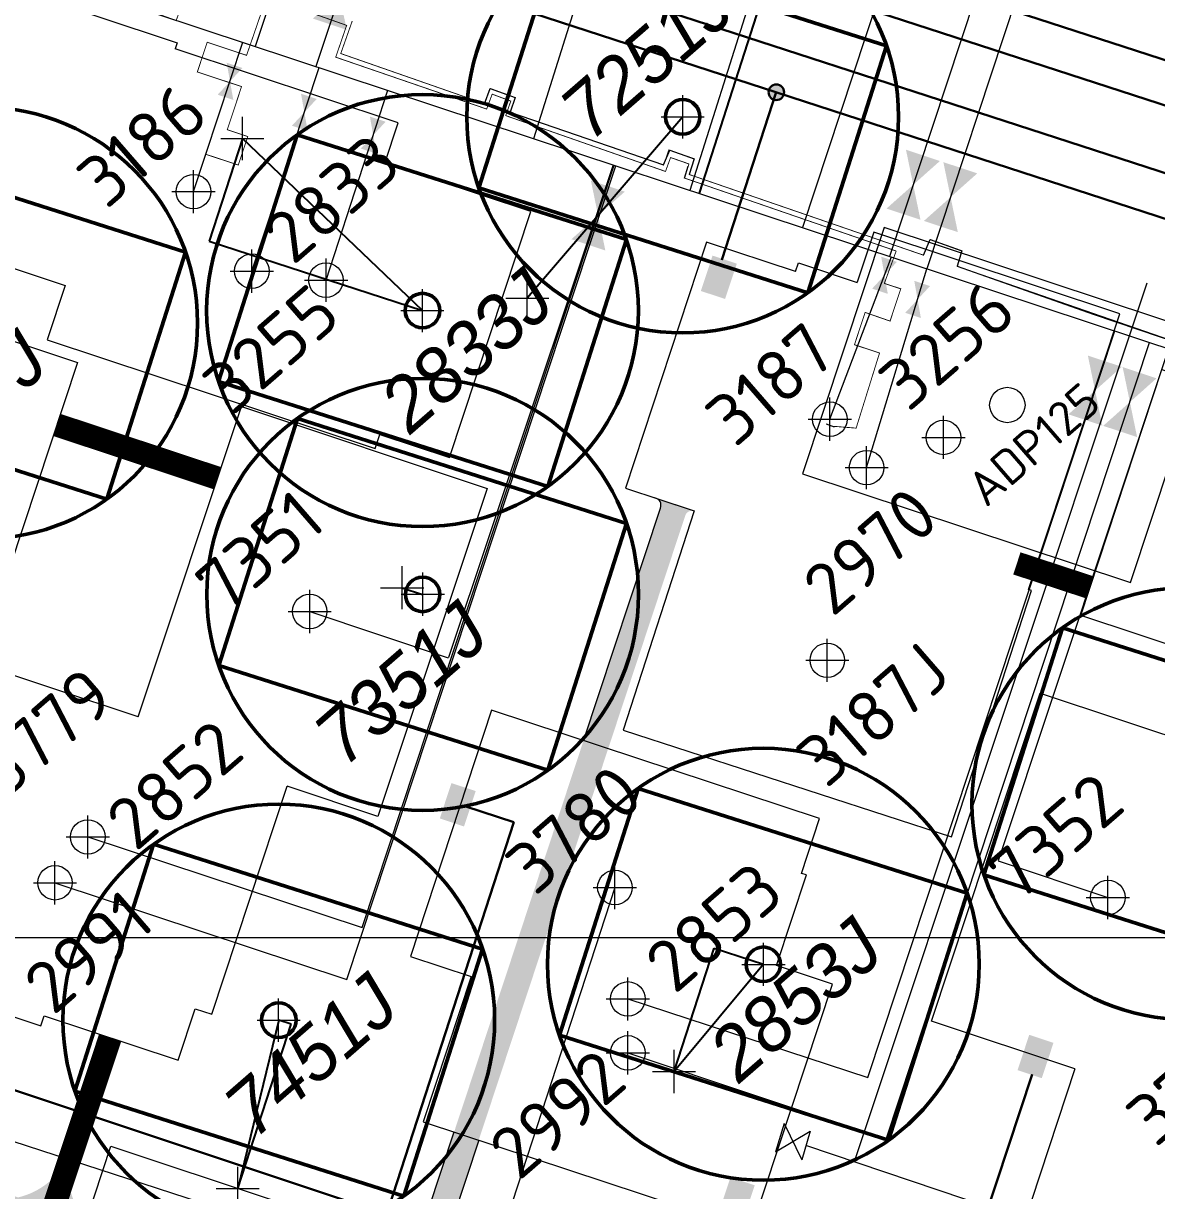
# Model space of a CAD drawing. Header units: millimetres. Extents: x 519 to 9564855, y -810 to 5021775.
# Drawn here: x 9542530.3 to 9542792.8, y 4997941.4 to 4998211.7 of the extents above; entities that cross this region are included whole.
import ezdxf

# ---------------------------------------------------------------- set-up
doc = ezdxf.new("R2010")
doc.units = ezdxf.units.MM
doc.header["$LTSCALE"] = 2
doc.header["$MEASUREMENT"] = 0
doc.header["$PDMODE"] = 2
doc.header["$PDSIZE"] = 5
for name, pattern in [('1', [0]), ('92051501$0$DASHED', [0.75, 0.5, -0.25]), ('92051501$0$GROUND2', [35, 25, -10])]:
    doc.linetypes.add(name, pattern=pattern)
for name, color, linetype in [('Existing roads', 41, 'Continuous'), ('new 100 wells', 131, 'Continuous'), ('OilColl&Flowlines', 3, 'Continuous'), ('Stage 11.Object 3.Color', 172, 'Continuous'), ('Stage 11.Object 3.Frame&Text', 7, 'Continuous'), ('Stage8 wlls text', 7, 'Continuous'), ('Скважины  2018 года', 7, 'Continuous'), ('Скважины 2019г.', 241, 'Continuous'), ('Скважины на 2013 год.', 21, '1'), ('Скважины на 2014 год', 70, 'Continuous'), ('Скважины на 2015 год', 7, 'Continuous'), ('Скважины на 2016 год.', 40, 'Continuous')]:
    doc.layers.add(name, color=color, linetype=linetype)
for name, color, linetype, lineweight in [('PPLINE_GAS', 4, 'GAS_LINE', 30), ('Stage 11.Object 2.Frame&Text', 26, 'Continuous', 53), ('SteamInjInfrastructure', 25, 'Continuous', 100), ('WELLS(drilled after 2000y)', 6, 'Continuous', 40), ('Скважины на 2022 год', 60, 'Continuous', 13), ('Скважины на 2027 год', 20, 'Continuous', 50), ('Электро', 1, 'Continuous', 30), ('Электроснаб', 1, 'Continuous', 18), ('Электроснабжене', 1, 'Continuous', 18)]:
    doc.layers.add(name, color=color, linetype=linetype, lineweight=lineweight)
doc.styles.add('92051501$0$STANDARD', font='simplex.shx')
doc.styles.add('Elect', font='isocpeur.ttf')
doc.styles.add('Line_GUGK', font='')
doc.styles.get('Line_GUGK').set_extended_font_data('Bm431', italic=True)
doc.linetypes.add('GAS_LINE', pattern='A,0.5,-0.2,["G",92051501$0$STANDARD,S=0.1,R=0,X=-0.1,Y=-0.05],-0.05', length=0.75)
doc.linetypes.add('STM_LINE', pattern='A,0.5,-0.2,["S",92051501$0$STANDARD,S=0.1,R=0,X=-0.1,Y=-0.05],-0.05', length=0.75)

msp = doc.modelspace()

# ---------------------------------------------------------------- hatches: boundary and pattern name
at = {"layer": 'Existing roads', "lineweight": 0}
h = msp.add_hatch(color=256, dxfattribs=at)
edge = h.paths.add_edge_path(flags=16)
edge.add_line((9542915.00048, 4997805.77889), (9542915.82838, 4997805.50495))
edge = h.paths.add_edge_path(flags=16)
edge.add_line((9542915.0804, 4997806.02041), (9542916.50414, 4997805.54932))
edge = h.paths.add_edge_path(flags=17)
edge.add_line((9542915.16031, 4997806.26193), (9542916.96364, 4997805.66524))
edge = h.paths.add_edge_path(flags=17)
edge.add_line((9542915.24023, 4997806.50345), (9542917.32836, 4997805.81252))
edge = h.paths.add_edge_path(flags=17)
edge.add_line((9542915.32014, 4997806.74496), (9542917.63357, 4997805.97949))
edge = h.paths.add_edge_path(flags=17)
edge.add_line((9542915.40006, 4997806.98648), (9542917.89543, 4997806.16081))
edge = h.paths.add_edge_path(flags=17)
edge.add_line((9542915.47997, 4997807.228), (9542918.12293, 4997806.3535))
edge = h.paths.add_edge_path(flags=17)
edge.add_line((9542915.55988, 4997807.46952), (9542918.32156, 4997806.55573))
edge = h.paths.add_edge_path(flags=17)
edge.add_line((9542915.6398, 4997807.71104), (9542918.49494, 4997806.76633))
edge = h.paths.add_edge_path(flags=17)
edge.add_line((9542915.71971, 4997807.95256), (9542918.64549, 4997806.98447))
edge = h.paths.add_edge_path(flags=17)
edge.add_line((9542915.79963, 4997808.19408), (9542918.77483, 4997807.20964))
edge = h.paths.add_edge_path(flags=17)
edge.add_line((9542915.87954, 4997808.4356), (9542918.88401, 4997807.44147))
edge = h.paths.add_edge_path(flags=17)
edge.add_line((9542916.09053, 4997811.84928), (9542916.91843, 4997811.57535))
edge = h.paths.add_edge_path(flags=17)
edge.add_line((9542915.41477, 4997811.80492), (9542916.83851, 4997811.33383))
edge = h.paths.add_edge_path(flags=17)
edge.add_line((9542914.95527, 4997811.689), (9542916.7586, 4997811.09231))
edge = h.paths.add_edge_path(flags=16)
edge.add_line((9542914.59055, 4997811.54171), (9542916.67869, 4997810.85079))
edge = h.paths.add_edge_path(flags=17)
edge.add_line((9542914.28535, 4997811.37474), (9542916.59877, 4997810.60927))
edge = h.paths.add_edge_path(flags=16)
edge.add_line((9542914.02348, 4997811.19343), (9542916.51886, 4997810.36775))
edge = h.paths.add_edge_path(flags=16)
edge.add_line((9542913.79599, 4997811.00074), (9542916.43894, 4997810.12623))
edge = h.paths.add_edge_path(flags=16)
edge.add_line((9542913.59735, 4997810.7985), (9542916.35903, 4997809.88471))
edge = h.paths.add_edge_path(flags=17)
edge.add_line((9542913.42397, 4997810.58791), (9542916.27911, 4997809.64319))
edge = h.paths.add_edge_path(flags=17)
edge.add_line((9542913.27342, 4997810.36976), (9542916.1992, 4997809.40167))
edge = h.paths.add_edge_path(flags=17)
edge.add_line((9542913.14408, 4997810.1446), (9542916.11928, 4997809.16016))
edge = h.paths.add_edge_path(flags=17)
edge.add_line((9542913.0349, 4997809.91276), (9542916.03937, 4997808.91864))
edge = h.paths.add_edge_path(flags=16)
edge.add_line((9542912.9453, 4997809.67445), (9542918.97361, 4997807.67979))
edge = h.paths.add_edge_path(flags=0)
edge.add_line((9542912.9453, 4997809.67445), (9542918.97361, 4997807.67979))
edge = h.paths.add_edge_path(flags=17)
edge.add_line((9542916.95679, 4997811.69128), (9542914.96213, 4997805.66296))
edge = h.paths.add_edge_path()
edge.add_arc((9542915.95946, 4997808.67712), 3.17487, 0, 360)
h.paths.add_polyline_path([(9541621.30331, 4998240.21534), (9541619.40682, 4998234.52294), (9541668.34915, 4998218.3288), (9541670.24564, 4998224.02121)])
edge = h.paths.add_edge_path()
edge.add_line((9541543.45632, 4998259.65358), (9541545.35281, 4998265.34598))
edge.add_line((9541545.35281, 4998265.34598), (9539882.1273, 4998815.67717))
edge.add_arc((9539884.64036, 4998823.2722), 8, 161.691556, 251.691556, ccw=False)
edge.add_line((9539877.04533, 4998825.78526), (9539870.13442, 4998804.89892))
edge.add_arc((9539877.72945, 4998802.38586), 8, 71.691556, 161.691556, ccw=False)
edge.add_line((9539880.24251, 4998809.9809), (9541543.45632, 4998259.65358))
h.paths.add_polyline_path([(9542731.24197, 4997866.63683), (9542733.13846, 4997872.32923), (9541746.19614, 4998198.89057), (9541744.29964, 4998193.19816)])
edge = h.paths.add_edge_path()
edge.add_line((9542910.0184, 4997814.64503), (9542909.36398, 4997812.66899))
edge.add_line((9542909.36398, 4997812.66899), (9542916.00503, 4997810.46964))
edge.add_arc((9542908.97287, 4997822.57537), 14, 300.1520949, 341.6915561)
edge.add_line((9542922.26418, 4997818.17752), (9542982.04609, 4997998.85197))
edge.add_arc((9542983.94484, 4997998.22371), 2, 71.691556, 161.6915561, ccw=False)
edge.add_line((9542984.57311, 4998000.12246), (9542975.07709, 4998003.26452))
edge.add_arc((9542974.44884, 4998001.36581), 1.99996, -18.3072492, 71.6915562, ccw=False)
edge.add_line((9542976.34757, 4998000.73759), (9542916.56564, 4997820.06306))
edge.add_arc((9542908.97061, 4997822.57612), 8, 277.5258796, 341.691556, ccw=False)
h.paths.add_polyline_path([(9542831.9304, 4997833.32085), (9542833.8167, 4997839.01663), (9542809.08896, 4997847.19859), (9542807.19247, 4997841.50618)])
h = msp.add_hatch(color=256, dxfattribs=at)
edge = h.paths.add_edge_path()
edge.add_arc((9542685.21259, 4998097.12399), 1.72059, 74.3262047, 165.596879, ccw=False)
edge.add_line((9542685.67743, 4998098.7806), (9542676.52108, 4998101.79434))
edge.add_arc((9542676.24529, 4998100.08743), 1.72904, -22.0772763, 80.822118, ccw=False)
edge.add_line((9542677.84756, 4998099.43755), (9542618.08599, 4997918.82457))
edge.add_arc((9542610.49096, 4997921.33763), 8, 251.691556, 341.691556, ccw=False)
edge.add_line((9542607.9779, 4997913.74259), (9542628.86651, 4997906.83093))
edge.add_arc((9542631.37957, 4997914.42597), 8, 161.691556, 251.691556, ccw=False)
edge.add_line((9542623.78453, 4997916.93902), (9542683.54609, 4998097.55197))
h = msp.add_hatch(color=256, dxfattribs=at)
h.paths.add_polyline_path([(9542539.14413, 4997944.16977), (9542540.73137, 4997943.57301, 0.155118741), (9542545.26402, 4997934.036), (9542536.70843, 4997936.78914)])
h.paths.add_polyline_path([(9542537.61843, 4997944.7434), (9542539.14413, 4997944.16977), (9542536.70843, 4997936.78914), (9542527.91249, 4997939.61962, 0.161550784)])
at = {"layer": 'Электро'}
h = msp.add_hatch(color=256, dxfattribs=at)
edge = h.paths.add_edge_path()
edge.add_arc((9542704.69164, 4998195.70588), 1.80448, 0, 360)
for points in [[(9542687.2103, 4998149.69796), (9542692.82254, 4998147.84098), (9542695.52977, 4998156.02284), (9542689.91753, 4998157.87982)], [(9542691.37062, 4997936.33187), (9542696.98285, 4997934.47488), (9542699.69008, 4997942.65674), (9542694.07785, 4997944.51373)]]:
    msp.add_hatch(color=256, dxfattribs=at).paths.add_polyline_path(points)
at = {"layer": 'Электро', "ltscale": 0.5}
for points in [[(9542626.7335, 4998027.58827), (9542632.34574, 4998025.73129), (9542635.05297, 4998033.91315), (9542629.44073, 4998035.77013)], [(9542760.57073, 4997969.30994), (9542766.18296, 4997967.45295), (9542768.89019, 4997975.63481), (9542763.27796, 4997977.4918)]]:
    msp.add_hatch(color=256, dxfattribs=at).paths.add_polyline_path(points)
at = {"layer": 'Электроснаб', "linetype": '92051501$0$DASHED', "lineweight": 0}
h = msp.add_hatch(color=1, dxfattribs=at)
edge = h.paths.add_edge_path()
edge.add_arc((9542704.69164, 4998195.70588), 1.80448, 0, 360)
for points in [[(9542687.2103, 4998149.69796), (9542692.82254, 4998147.84098), (9542695.52977, 4998156.02284), (9542689.91753, 4998157.87982)], [(9542691.37062, 4997936.33187), (9542696.98285, 4997934.47488), (9542699.69008, 4997942.65674), (9542694.07785, 4997944.51373)]]:
    msp.add_hatch(color=1, dxfattribs=at).paths.add_polyline_path(points)
at = {"layer": 'Электроснаб', "linetype": '92051501$0$DASHED', "lineweight": 0, "ltscale": 0.5}
for points in [[(9542626.7335, 4998027.58827), (9542632.34574, 4998025.73129), (9542635.05297, 4998033.91315), (9542629.44073, 4998035.77013)], [(9542760.57073, 4997969.30994), (9542766.18296, 4997967.45295), (9542768.89019, 4997975.63481), (9542763.27796, 4997977.4918)]]:
    msp.add_hatch(color=1, dxfattribs=at).paths.add_polyline_path(points)
at = {"layer": 'Электроснабжене', "linetype": '92051501$0$DASHED', "lineweight": 0}
h = msp.add_hatch(color=1, dxfattribs=at)
edge = h.paths.add_edge_path()
edge.add_arc((9542704.69164, 4998195.70588), 1.80448, 0, 360)
for points in [[(9542687.2103, 4998149.69796), (9542692.82254, 4998147.84098), (9542695.52977, 4998156.02284), (9542689.91753, 4998157.87982)], [(9542691.37062, 4997936.33187), (9542696.98285, 4997934.47488), (9542699.69008, 4997942.65674), (9542694.07785, 4997944.51373)]]:
    msp.add_hatch(color=1, dxfattribs=at).paths.add_polyline_path(points)
at = {"layer": 'Электроснабжене', "linetype": '92051501$0$DASHED', "lineweight": 0, "ltscale": 0.5}
for points in [[(9542626.7335, 4998027.58827), (9542632.34574, 4998025.73129), (9542635.05297, 4998033.91315), (9542629.44073, 4998035.77013)], [(9542760.57073, 4997969.30994), (9542766.18296, 4997967.45295), (9542768.89019, 4997975.63481), (9542763.27796, 4997977.4918)]]:
    msp.add_hatch(color=1, dxfattribs=at).paths.add_polyline_path(points)

# ---------------------------------------------------------------- linework, layer by layer
at = {"color": 3, "lineweight": 0, "ltscale": 5}
for p, q in [((9542684.70693, 4998173.0006), (9542734.32292, 4998329.7713)), ((9542648.55125, 4998184.96386), (9542677.85009, 4998278.56958)), ((9542666.92541, 4998178.89502), (9542628.71569, 4998064.81771)), ((9542596.6, 4998075.5), (9542628.70447, 4998064.78421))]:
    msp.add_line(p, q, dxfattribs=at)
at = {"color": 6, "lineweight": 0}
for p, q in [((9542637.106, 4998193.051, 0.449), (9542638.414, 4998196.588, 0.475)), ((9542638.414, 4998196.588, 0.475), (9542644.181, 4998194.507, 0.477)), ((9542644.181, 4998194.507, 0.477), (9542643.009, 4998191.095, 0.457)), ((9542643.009, 4998191.095, 0.457), (9542678.578, 4998178.867, 0.359)), ((9542679.989, 4998182.298, 0.393), (9542685.657, 4998180.324, 0.398)), ((9542683.382, 4998175.846, 0.617), (9542684.274, 4998178.596, 0.616)), ((9542685.657, 4998180.324, 0.398), (9542684.512, 4998176.663, 0.369)), ((9542746.596, 4998155.415, 0.513), (9542778.081, 4998144.35, 0.429)), ((9542778.081, 4998144.35, 0.429), (9542801.038, 4998136.577, 0.389))]:
    msp.add_line(p, q, dxfattribs=at)
at = {"color": 3, "lineweight": 0}
for p, q in [((9542678.578, 4998178.867, 0.359), (9542679.989, 4998182.298, 0.393)), ((9542738.786, 4998157.983, 0.496), (9542740.339, 4998161.623, 0.479)), ((9542740.339, 4998161.623, 0.479), (9542747.686, 4998159.014, 0.534)), ((9542747.686, 4998159.014, 0.534), (9542746.596, 4998155.415, 0.513))]:
    msp.add_line(p, q, dxfattribs=at)
at = {"layer": 'Existing roads', "color": 3, "linetype": 'ByBlock', "lineweight": 0, "ltscale": 80}
msp.add_line((9542583.2, 4998154.3), (9542598.79371, 4998201.42772), dxfattribs=at)
at = {"layer": 'Existing roads', "lineweight": 0}
msp.add_line((9542676.52353, 4998101.80179), (9542685.67743, 4998098.7806), dxfattribs=at)
at = {"layer": 'Existing roads', "color": 0, "linetype": 'ByBlock', "lineweight": 0, "ltscale": 80}
msp.add_line((9533000, 4998000), (9548000, 4998000), dxfattribs=at)
at = {"layer": 'Existing roads', "lineweight": 0, "const_width": 5.4, "flags": 128}
for points in [[(9542538.01721, 4998118.6886), (9542575.26513, 4998106.34347)], [(9542550.38792, 4997976.85655), (9542537.17705, 4997937.16931)]]:
    msp.add_lwpolyline(points, dxfattribs=at)
at = {"layer": 'Existing roads', "lineweight": 0, "flags": 128}
msp.add_lwpolyline([(9542660.02899, 4998045.58579), (9542677.84757, 4998099.43759, 0.481864986), (9542676.52108, 4998101.79434)], format="xyb", dxfattribs=at)
at = {"layer": 'Existing roads', "lineweight": 0, "const_width": 5.4}
msp.add_lwpolyline([(9542777.29917, 4998081.0848), (9542760.41463, 4998086.63223)], dxfattribs=at)
at = {"layer": 'Existing roads', "lineweight": 0, "flags": 128}
for points in [[(9542618.08599, 4997918.82457), (9542630.05696, 4997955.00354)], [(9542635.7555, 4997953.11799), (9542623.78453, 4997916.93902)]]:
    msp.add_lwpolyline(points, dxfattribs=at)
at = {"layer": 'new 100 wells', "color": 0, "linetype": 'ByBlock', "lineweight": 0}
for points in [[(9542614.0337, 4998179.30101), (9542617.11798, 4998188.62241), (9542565.41938, 4998205.72854)], [(9542522.74284, 4998158.22745), (9542522.29268, 4998156.84274), (9542539.96675, 4998150.96861)]]:
    msp.add_lwpolyline(points, dxfattribs=at)
msp.add_circle((9542569.7, 4998172.7), 4, dxfattribs=at)
msp.add_point((9542569.7, 4998172.7), dxfattribs=at)
at = {"layer": 'OilColl&Flowlines', "linetype": '92051501$0$GROUND2', "lineweight": -2, "ltscale": 50}
msp.add_line((9542795.37463, 4998510.85681), (9542686.8276, 4998172.3559, 0), dxfattribs=at)
at = {"layer": 'OilColl&Flowlines', "lineweight": 0}
for p, q in [((9541860.89027, 4998445.5866), (9543047.06354, 4998053.10336)), ((9542569.7, 4998172.7), (9542581.13843, 4998207.26954)), ((9542717.1, 4998120), (9542731.35795, 4998157.56462))]:
    msp.add_line(p, q, dxfattribs=at)
at = {"layer": 'OilColl&Flowlines', "color": 3, "linetype": 'ByBlock', "lineweight": 0, "ltscale": 25}
for p, q in [((9542631.4, 4998301.5), (9542598.01042, 4998201.6869)), ((9542774.3, 4998259.8), (9542739.57278, 4998154.84648)), ((9542764.2, 4998258.3), (9542730.91679, 4998157.71059)), ((9542605.22486, 4997990.3231), (9542667.54781, 4998178.67718)), ((9542608.74277, 4998002.33182), (9542667.13753, 4998178.81399)), ((9542725.6, 4998108.8), (9542739.57278, 4998154.84648)), ((9542725.91295, 4997967.62539), (9542783.09597, 4998140.44544)), ((9542730.13845, 4997953.36672), (9542791.15687, 4998137.77824)), ((9542545.2, 4998023.3), (9542608.74277, 4998002.33182)), ((9542537.6, 4998012.7), (9542605.22518, 4997990.32405)), ((9542670.3, 4997985.8), (9542725.91295, 4997967.62539)), ((9542670.3, 4997973.3), (9542730.13845, 4997953.36672))]:
    msp.add_line(p, q, dxfattribs=at)
at = {"layer": 'OilColl&Flowlines', "color": 3, "lineweight": 0}
msp.add_line((9542600.4, 4998152.2), (9542614.6883, 4998196.16849), dxfattribs=at)
for points in [[(9542605.17152, 4998210.15651), (9542597.31441, 4998212.75629), (9542603.49444, 4998218.26085)], [(9542581.00793, 4998201.32277), (9542578.14286, 4998198.21624), (9542577.37396, 4998202.52519)], [(9542575.27135, 4998195.12254), (9542578.14286, 4998198.21624), (9542578.90532, 4998193.92013)], [(9542598.22521, 4998194.15725), (9542595.36015, 4998191.05072), (9542594.59125, 4998195.35966)], [(9542592.48864, 4998187.95702), (9542595.36015, 4998191.05072), (9542596.1226, 4998186.7546)], [(9542614.17523, 4998188.87968), (9542611.31016, 4998185.77315), (9542610.54126, 4998190.08209)], [(9542608.43865, 4998182.67944), (9542611.31016, 4998185.77315), (9542612.07262, 4998181.47703)], [(9542742.58083, 4998179.78911), (9542736.40081, 4998174.28454), (9542734.72372, 4998182.38888)], [(9542751.23682, 4998176.925), (9542745.0568, 4998171.42043), (9542743.37972, 4998179.52477)], [(9542669.58711, 4998172.68871), (9542663.40709, 4998167.18414), (9542661.73, 4998175.28848)], [(9542738.07789, 4998166.1802), (9542730.22078, 4998168.77998), (9542736.40081, 4998174.28454)], [(9542746.73388, 4998163.31609), (9542738.87678, 4998165.91586), (9542745.0568, 4998171.42043)], [(9542665.08417, 4998159.0798), (9542657.22706, 4998161.67958), (9542663.40709, 4998167.18414)], [(9542732.61521, 4998156.43514), (9542729.75014, 4998153.32861), (9542728.98124, 4998157.63755)], [(9542726.87863, 4998150.23491), (9542729.75014, 4998153.32861), (9542730.5126, 4998149.03249)], [(9542740.27824, 4998150.83616), (9542737.41317, 4998147.72963), (9542736.64427, 4998152.03857)], [(9542734.54166, 4998144.63592), (9542737.41317, 4998147.72963), (9542738.17563, 4998143.43351)], [(9542784.70874, 4998132.14672), (9542778.52872, 4998126.64216), (9542776.85163, 4998134.7465)], [(9542792.76964, 4998129.47952), (9542786.58962, 4998123.97495), (9542784.91253, 4998132.07929)], [(9542780.2058, 4998118.53782), (9542772.34869, 4998121.13759), (9542778.52872, 4998126.64216)], [(9542788.2667, 4998115.87061), (9542780.40959, 4998118.47038), (9542786.58962, 4998123.97495)]]:
    msp.add_solid(points, dxfattribs=at)
at = {"layer": 'PPLINE_GAS', "linetype": 'GAS_LINE', "lineweight": 0, "ltscale": 15}
for p, q in [((9542790.54625, 4998151.52736), (9542722.71559, 4997948.11476)), ((9542771.60536, 4997931.63585), (9542711.56068, 4997951.87466))]:
    msp.add_line(p, q, dxfattribs=at)
at = {"layer": 'PPLINE_GAS', "linetype": 'ByBlock', "lineweight": 0}
for p, q in [((9542706.48728, 4997956.97271, -0.16126), (9542704.51423, 4997950.37185, 0.16126)), ((9542706.48728, 4997956.97271, -0.16126), (9542710.57415, 4997948.57423, 0.16126)), ((9542704.51423, 4997950.37185, 0.16126), (9542712.5472, 4997955.17509, -0.16126)), ((9542712.5472, 4997955.17509, -0.16126), (9542710.57415, 4997948.57423, 0.16126))]:
    msp.add_line(p, q, dxfattribs=at)
at = {"layer": 'Stage 11.Object 2.Frame&Text', "color": 0, "linetype": 'ByBlock', "lineweight": 0}
for points in [[(9542709.14621, 4998154.24047), (9542709.80345, 4998156.24258), (9542723.43862, 4998151.69318), (9542723.43862, 4998151.69318)], [(9542634.00357, 4997990.98944), (9542622.88202, 4997957.37759), (9542698.86255, 4997932.23701), (9542717.71798, 4997989.22241), (9542704.71566, 4997993.52464)], [(9542535.1225, 4997981.9076), (9542566.16255, 4997971.63701), (9542570.09074, 4997983.50892)]]:
    msp.add_lwpolyline(points, dxfattribs=at)
for centre in [(9542725.6, 4998108.8), (9542537.6, 4998012.7), (9542670.3, 4997973.3)]:
    msp.add_circle(centre, 4, dxfattribs=at)
for p in [(9542725.6, 4998108.8), (9542537.6, 4998012.7), (9542670.3, 4997973.3)]:
    msp.add_point(p, dxfattribs=at)
at = {"layer": 'Stage 11.Object 3.Color', "color": 0, "linetype": 'ByBlock', "lineweight": 0, "ltscale": 80}
msp.add_line((9542000, 4998000), (9543000, 4998000), dxfattribs=at)
at = {"layer": 'Stage 11.Object 3.Frame&Text', "color": 0, "linetype": 'ByBlock', "lineweight": 0}
for points in [[(9542539.96675, 4998150.96861), (9542535.78202, 4998138.37759), (9542611.76255, 4998113.23701), (9542612.83354, 4998116.47381)], [(9542556.83906, 4998051.11797), (9542516.81194, 4998064.36222), (9542515.46928, 4998060.30439)], [(9542570.09074, 4997983.50892), (9542573.93703, 4997982.23625), (9542591.41736, 4998035.06578)], [(9542704.71566, 4997993.52464), (9542711.65373, 4998014.49305), (9542710.49795, 4998014.87548)]]:
    msp.add_lwpolyline(points, dxfattribs=at)
for centre in [(9542583.2, 4998154.3), (9542545.2, 4998023.3), (9542670.3, 4997985.8)]:
    msp.add_circle(centre, 4, dxfattribs=at)
for p in [(9542583.2, 4998154.3), (9542545.2, 4998023.3)]:
    msp.add_point(p, dxfattribs=at)
at = {"layer": 'Stage 11.Object 3.Frame&Text', "color": 0, "linetype": 'ByBlock', "lineweight": 0, "ltscale": 80}
msp.add_point((9542670.3, 4997985.8), dxfattribs=at)
at = {"layer": 'Stage8 wlls text', "color": 0, "linetype": 'ByBlock', "lineweight": 0}
msp.add_lwpolyline([(9542612.83354, 4998116.47381), (9542628.96254, 4998111.13702), (9542647.81798, 4998168.12241), (9542614.0337, 4998179.30102)], dxfattribs=at)
msp.add_circle((9542600.35989, 4998152.20934), 4, dxfattribs=at)
msp.add_point((9542600.4, 4998152.2), dxfattribs=at)
at = {"layer": 'SteamInjInfrastructure', "color": 6, "linetype": 'STM_LINE', "lineweight": 0, "ltscale": 15}
msp.add_line((9542716.2164, 4998118.93673), (9542718.08094, 4998118.2132), dxfattribs=at)
at = {"layer": 'WELLS(drilled after 2000y)', "color": 6, "lineweight": 0, "const_width": 0.2}
for points in [[(9542529.0416, 4998225.17697), (9542530.35985, 4998228.59809), (9542534.3665, 4998227.12899), (9542533.16384, 4998223.87827), (9542565.6836, 4998212.31823), (9542569.70984, 4998223.71348), (9542605.15953, 4998211.18818), (9542602.62716, 4998203.82156), (9542637.59129, 4998191.81401), (9542638.87069, 4998195.25945), (9542643.18158, 4998193.65866), (9542642.01053, 4998190.29178), (9542679.01871, 4998177.36867), (9542680.18845, 4998180.58841), (9542684.44162, 4998179.11277), (9542683.382, 4998175.846), (9542732.45598, 4998158.94807)], [(9542606.453, 4998212.194), (9542603.794, 4998204.664), (9542637.106, 4998193.051), (9542638.414, 4998196.588), (9542644.181, 4998194.507), (9542643.009, 4998191.095), (9542678.578, 4998178.867), (9542679.79598, 4998182.36522), (9542685.657, 4998180.324), (9542684.512, 4998176.663), (9542738.786, 4998157.983), (9542740.339, 4998161.623), (9542747.686, 4998159.014), (9542746.596, 4998155.415), (9542801.038, 4998136.577), (9542802.457, 4998140.155), (9542809.938, 4998137.473), (9542808.889, 4998133.991), (9542837.835, 4998124.858), (9542837.835, 4998124.858), (9542837.835, 4998124.858), (9542837.835, 4998124.858), (9542837.835, 4998124.858), (9542837.835, 4998124.858)], [(9542732.45598, 4998158.94807), (9542729.71464, 4998151.45722), (9542733.51216, 4998150.20069), (9542731.0428, 4998142.72491), (9542725.25719, 4998144.73153), (9542722.78784, 4998137.25576), (9542728.59714, 4998135.33356), (9542723.1792, 4998117.94585), (9542717.61488, 4998118.39406), (9542716.2164, 4998118.93673)]]:
    msp.add_lwpolyline(points, dxfattribs=at)
at = {"layer": 'WELLS(drilled after 2000y)', "color": 6, "lineweight": 0, "const_width": 0.2, "elevation": 0.46993}
msp.add_lwpolyline([(9542587.02448, 4998218.88811), (9542581.98297, 4998204.25404), (9542572.85584, 4998207.27404), (9542570.57501, 4998200.40022), (9542580.81352, 4998197.01248), (9542577.50821, 4998187.02308), (9542582.25511, 4998185.45242), (9542580.04481, 4998178.85552), (9542572.44977, 4998181.36858), (9542570.87911, 4998176.62168)], dxfattribs=at)
at = {"layer": 'WELLS(drilled after 2000y)', "color": 0, "linetype": 'ByBlock', "lineweight": 0}
msp.add_lwpolyline([(9542709.14621, 4998154.24047), (9542709.14621, 4998154.24047), (9542688.50522, 4998161.01632), (9542669.71779, 4998104.03358), (9542685.67743, 4998098.7806)], dxfattribs=at)
msp.add_circle((9542717.1, 4998120), 4, dxfattribs=at)
msp.add_point((9542717.1, 4998120), dxfattribs=at)
at = {"layer": 'Скважины  2018 года', "color": 3, "linetype": 'ByBlock', "lineweight": 0, "ltscale": 50}
msp.add_line((9542667.3, 4998011.6), (9542636.52818, 4997917.38547, 0), dxfattribs=at)
at = {"layer": 'Скважины  2018 года', "color": 0, "linetype": 'ByBlock', "lineweight": 0}
for points in [[(9542710.49795, 4998014.87548), (9542714.6822, 4998027.56642), (9542638.70522, 4998052.61632), (9542619.9178, 4997995.63358), (9542634.00357, 4997990.98944)], [(9542773.8615, 4997969.5964), (9542763.8178, 4997939.13358), (9542773.07102, 4997936.08276)]]:
    msp.add_lwpolyline(points, dxfattribs=at)
msp.add_circle((9542667.3, 4998011.6), 4, dxfattribs=at)
msp.add_point((9542667.3, 4998011.6), dxfattribs=at)
at = {"layer": 'Скважины 2019г.', "color": 0, "linetype": 'ByBlock', "lineweight": 0}
msp.add_lwpolyline([(9542491.15423, 4998057.0527), (9542477.25969, 4998061.65424), (9542458.39664, 4998004.69649), (9542534.34031, 4997979.54576), (9542535.1225, 4997981.9076)], dxfattribs=at)
at = {"layer": 'Скважины на 2013 год.', "color": 3, "linetype": 'ByBlock', "lineweight": 0, "ltscale": 5}
for p, q in [((9542623.2, 4998324.8), (9542583.9982, 4998206.32329)), ((9542747.69168, 4998276.01929), (9542710.75306, 4998164.38241)), ((9542795.51065, 4998136.33765), (9542756.09489, 4998017.74361)), ((9542756.09489, 4998017.74361), (9542781.5, 4998009.3))]:
    msp.add_line(p, q, dxfattribs=at)
at = {"layer": 'Скважины на 2014 год', "color": 0, "linetype": 'ByBlock', "lineweight": 0}
for points in [[(9542489.96409, 4998232.34884), (9542489.96409, 4998232.34884), (9542565.88092, 4998207.11722), (9542565.41938, 4998205.72854)], [(9542447.98362, 4998101.44575), (9542466.90733, 4998158.38337), (9542542.82417, 4998133.15175), (9542523.90045, 4998076.21413), (9542447.98362, 4998101.44575)], [(9542801.56032, 4998065.81646), (9542775.19545, 4998074.54012), (9542793.98287, 4998131.52286), (9542855.68845, 4998111.16294)], [(9542556.83906, 4998051.11797), (9542580.80345, 4998122.94258), (9542637.71901, 4998103.95262), (9542612.39907, 4998028.0652)], [(9542773.8615, 4997969.5964), (9542740.60498, 4997980.64949), (9542765.8366, 4998056.56632), (9542822.77423, 4998037.64261), (9542806.48682, 4997988.24247)], [(9542542.8516, 4997928.52068), (9542550.55338, 4997951.69377), (9542626.47021, 4997926.46215), (9542611.29911, 4997880.81538)]]:
    msp.add_lwpolyline(points, dxfattribs=at)
at = {"layer": 'Скважины на 2014 год', "color": 0, "linetype": 'ByBlock', "lineweight": 0, "ltscale": 5}
msp.add_lwpolyline([(9542612.39907, 4998028.0652), (9542591.41736, 4998035.06578)], dxfattribs=at)
at = {"layer": 'Скважины на 2014 год', "color": 0, "linetype": 'ByBlock', "lineweight": 0}
for centre in [(9542596.6, 4998075.5), (9542781.5, 4998009.3)]:
    msp.add_circle(centre, 4, dxfattribs=at)
for p in [(9542596.6, 4998075.5), (9542781.5, 4998009.3)]:
    msp.add_point(p, dxfattribs=at)
at = {"layer": 'Скважины на 2015 год', "color": 3, "linetype": 'ByBlock', "lineweight": 0, "ltscale": 5}
msp.add_line((9540937.16158, 4998472.42308), (9543594.09496, 4997604.63038, 0), dxfattribs=at)
at = {"layer": 'Скважины на 2016 год.', "color": 254, "lineweight": 0, "true_color": 0xfeeab9}
msp.add_lwpolyline([(9542710.78202, 4998107.37759), (9542786.76255, 4998082.23701), (9542805.61798, 4998139.22241), (9542729.63745, 4998164.36299)], close=True, dxfattribs=at)
at = {"layer": 'Скважины на 2016 год.', "color": 0, "linetype": 'ByBlock', "lineweight": 0}
msp.add_lwpolyline([(9542763.07091, 4998080.61206), (9542763.07091, 4998080.61206), (9542784.25678, 4998144.42122), (9542727.27138, 4998163.27666), (9542723.40976, 4998151.70282)], dxfattribs=at)
at = {"layer": 'Скважины на 2016 год.', "color": 254, "lineweight": 0, "true_color": 0xfeeab9}
msp.add_circle((9542758.2, 4998123.3), 4.0951, dxfattribs=at)
at = {"layer": 'Скважины на 2016 год.', "color": 0, "linetype": 'ByBlock', "lineweight": 0}
msp.add_circle((9542743.4, 4998115.8), 4, dxfattribs=at)
msp.add_point((9542743.4, 4998115.8), dxfattribs=at)
at = {"layer": 'Скважины на 2022 год', "color": 0, "linetype": 'ByBlock', "lineweight": 0}
msp.add_lwpolyline([(9542685.67728, 4998098.78064), (9542669.18723, 4998048.02898), (9542745.27175, 4998023.30762), (9542763.81277, 4998080.37102), (9542763.07091, 4998080.61206)], dxfattribs=at)
msp.add_circle((9542716.5, 4998064.2), 4, dxfattribs=at)
msp.add_point((9542716.5, 4998064.2), dxfattribs=at)
at = {"layer": 'Скважины на 2027 год', "lineweight": 25}
for p, q in [((9542581, 4998185), (9542573.27458, 4998161.22359)), ((9542622.72951, 4998145.1547), (9542581, 4998185)), ((9542573.27458, 4998161.22359), (9542622.72951, 4998145.1547)), ((9542618, 4998081), (9542622.75528, 4998079.45492)), ((9542681, 4997969), (9542690.27051, 4997997.5317)), ((9542690.27051, 4997997.5317), (9542701.68319, 4997993.82349)), ((9542701.68319, 4997993.82349), (9542681, 4997969)), ((9542589.43765, 4997980.89946), (9542579.93014, 4997941.93014)), ((9542579.93014, 4997941.93014), (9542592.29082, 4997979.9724)), ((9542592.29082, 4997979.9724), (9542589.43765, 4997980.89946))]:
    msp.add_line(p, q, dxfattribs=at)
at = {"layer": 'Скважины на 2027 год', "linetype": 'ByBlock', "ltscale": 50}
for points in [[(9542635.77913, 4998173.56257), (9542712.00178, 4998149.27044), (9542730.22087, 4998206.43743), (9542653.99822, 4998230.72956)], [(9542575.50864, 4998128.71727), (9542651.73129, 4998104.42514), (9542669.95039, 4998161.59213), (9542593.72774, 4998185.88426)], [(9542473.41438, 4998125.82842), (9542549.63703, 4998101.53629), (9542567.85613, 4998158.70328), (9542491.63348, 4998182.99541)], [(9542575.53441, 4998063.01749), (9542651.75706, 4998038.72536), (9542669.97616, 4998095.89234), (9542593.75351, 4998120.18447)], [(9542752.77913, 4998014.56257), (9542829.00178, 4997990.27044), (9542847.22087, 4998047.43743), (9542770.99822, 4998071.72956)], [(9542654.46231, 4997977.38606), (9542730.68497, 4997953.09393), (9542748.90406, 4998010.26092), (9542672.68141, 4998034.55305)], [(9542542.21678, 4997964.46203), (9542618.43943, 4997940.1699), (9542636.65853, 4997997.33688), (9542560.43588, 4998021.62901)]]:
    msp.add_lwpolyline(points, close=True, dxfattribs=at)
for centre in [(9542683, 4998190), (9542622.72951, 4998145.1547), (9542520.63525, 4998142.26585), (9542622.75528, 4998079.45492), (9542800, 4998031), (9542701.68319, 4997993.82349), (9542589.43765, 4997980.89946)]:
    msp.add_circle(centre, 50, dxfattribs=at)
at = {"layer": 'Скважины на 2027 год', "linetype": 'ByBlock'}
for centre in [(9542683, 4998190), (9542622.72951, 4998145.1547), (9542622.75528, 4998079.45492), (9542701.68319, 4997993.82349), (9542589.43765, 4997980.89946)]:
    msp.add_circle(centre, 4, dxfattribs=at)
at = {"layer": 'Скважины на 2027 год', "linetype": 'ByBlock', "lineweight": 0}
for p in [(9542683, 4998190), (9542581, 4998185), (9542647, 4998148), (9542622.7, 4998145.15), (9542618, 4998081), (9542622.8, 4998079.5), (9542701.7, 4997993.8), (9542589.4, 4997980.9), (9542681, 4997969), (9542579.93014, 4997941.93014)]:
    msp.add_point(p, dxfattribs=at)
at = {"layer": 'Электро'}
for p, q in [((9543034.5, 4998114.6), (9541961.6, 4998463.7)), ((9543029.9, 4998100.5), (9541966.8, 4998446.1)), ((9543026.80587, 4998090.99073), (9542245.55846, 4998344.96411)), ((9543037.59413, 4998124.10928), (9542443.88609, 4998317.25681)), ((9543001.40678, 4997807.36006, 0), (9542391.50042, 4998010.09389, 0))]:
    msp.add_line(p, q, dxfattribs=at)
at = {"layer": 'Электро', "ltscale": 7.5}
msp.add_line((9542692.08812, 4998156.93621), (9542704.69164, 4998195.70588), dxfattribs=at)
at = {"layer": 'Электро', "ltscale": 0.5}
for p, q in [((9542643.89309, 4998026.74236, 0), (9542632.74201, 4998030.36557, 0)), ((9542610.65057, 4997924.43243, 0), (9542643.89309, 4998026.74236, 0)), ((9542763.97929, 4997968.2817, 0), (9542735.72045, 4997882.86775, 0))]:
    msp.add_line(p, q, dxfattribs=at)
at = {"layer": 'Электро'}
msp.add_circle((9542704.69164, 4998195.70588), 1.80448, dxfattribs=at)
at = {"layer": 'Электроснаб', "color": 1, "linetype": 'ByBlock', "lineweight": 0}
for p, q in [((9543034.5, 4998114.6), (9541961.6, 4998463.7)), ((9543029.9, 4998100.5), (9541966.8, 4998446.1)), ((9543026.80587, 4998090.99073), (9542245.55846, 4998344.96411)), ((9543037.59413, 4998124.10928), (9542443.88609, 4998317.25681))]:
    msp.add_line(p, q, dxfattribs=at)
at = {"layer": 'Электроснаб', "color": 1, "lineweight": 0, "ltscale": 7.5}
msp.add_line((9542692.08812, 4998156.93621), (9542704.69164, 4998195.70588), dxfattribs=at)
at = {"layer": 'Электроснаб', "color": 1, "linetype": '92051501$0$DASHED', "lineweight": 0, "ltscale": 0.5}
for p, q in [((9542643.89309, 4998026.74236, 0), (9542632.74201, 4998030.36557, 0)), ((9542610.65057, 4997924.43243, 0), (9542643.89309, 4998026.74236, 0)), ((9542763.97929, 4997968.2817, 0), (9542735.72045, 4997882.86775, 0))]:
    msp.add_line(p, q, dxfattribs=at)
at = {"layer": 'Электроснаб', "color": 1, "linetype": '92051501$0$DASHED', "lineweight": 0}
msp.add_circle((9542704.69164, 4998195.70588), 1.80448, dxfattribs=at)
at = {"layer": 'Электроснабжене', "color": 1, "linetype": 'ByBlock', "lineweight": 0}
for p, q in [((9543034.5, 4998114.6), (9541961.6, 4998463.7)), ((9543029.9, 4998100.5), (9541965.44985, 4998446.5469)), ((9543026.80587, 4998090.99073), (9542245.55846, 4998344.96411)), ((9543037.59413, 4998124.10928), (9542443.88609, 4998317.25681))]:
    msp.add_line(p, q, dxfattribs=at)
at = {"layer": 'Электроснабжене', "color": 1, "lineweight": 0, "ltscale": 7.5}
msp.add_line((9542692.08812, 4998156.93621), (9542704.69164, 4998195.70588), dxfattribs=at)
at = {"layer": 'Электроснабжене', "lineweight": 25}
msp.add_line((9542683, 4998190), (9542647, 4998148), dxfattribs=at)
at = {"layer": 'Электроснабжене', "color": 1, "linetype": '92051501$0$DASHED', "lineweight": 0, "ltscale": 0.5}
for p, q in [((9542643.89309, 4998026.74236, 0), (9542632.74201, 4998030.36557, 0)), ((9542610.65057, 4997924.43243, 0), (9542643.89309, 4998026.74236, 0)), ((9542763.97929, 4997968.2817, 0), (9542735.72045, 4997882.86775, 0))]:
    msp.add_line(p, q, dxfattribs=at)
at = {"layer": 'Электроснабжене', "color": 1, "linetype": '92051501$0$DASHED', "lineweight": 0}
msp.add_circle((9542704.69164, 4998195.70588), 1.80448, dxfattribs=at)

# ---------------------------------------------------------------- texts
at = {"layer": 'new 100 wells', "color": 0, "linetype": 'ByBlock', "lineweight": 0, "style": 'Elect'}
msp.add_text('3186', height=12, rotation=41, dxfattribs=at).set_placement((9542549.55175, 4998168.38403))
at = {"layer": 'Stage 11.Object 2.Frame&Text', "color": 0, "linetype": 'ByBlock', "lineweight": 0, "style": 'Elect'}
for s, p in [('2970', (9542717.68614, 4998073.99304)), ('2991', (9542537.22651, 4997981.76667)), ('2992', (9542645.04079, 4997943.44865, 0))]:
    msp.add_text(s, height=12, rotation=41, dxfattribs=at).set_placement(p)
at = {"layer": 'Stage 11.Object 3.Frame&Text', "color": 0, "linetype": 'ByBlock', "lineweight": 0, "style": 'Elect'}
for s, p in [('2833', (9542592.74555, 4998155.42247)), ('2852', (9542556.32434, 4998019.67613)), ('2853', (9542681.15701, 4997986.68104))]:
    msp.add_text(s, height=12, rotation=41, dxfattribs=at).set_placement(p)
at = {"layer": 'Stage8 wlls text', "color": 0, "linetype": 'ByBlock', "lineweight": 0, "style": 'Elect'}
msp.add_text('3255', height=12, rotation=41, dxfattribs=at).set_placement((9542578.69032, 4998120.58626))
at = {"layer": 'WELLS(drilled after 2000y)', "color": 0, "linetype": 'ByBlock', "lineweight": 0, "style": 'Elect'}
msp.add_text('3187', height=12, rotation=41, dxfattribs=at).set_placement((9542695.15716, 4998113.191))
at = {"layer": 'Скважины  2018 года', "color": 0, "linetype": 'ByBlock', "lineweight": 0, "style": 'Elect'}
for s, p in [('3779', (9542526.3736, 4998031.93152)), ('3780', (9542648.82879, 4998009.3653)), ('3782', (9542792.61554, 4997951.16363))]:
    msp.add_text(s, height=12, rotation=41, dxfattribs=at).set_placement(p)
at = {"layer": 'Скважины на 2014 год', "color": 0, "linetype": 'ByBlock', "lineweight": 0, "style": 'Elect'}
for s, p in [('7351', (9542577.03407, 4998074.54161)), ('7352', (9542760.5967, 4998007.72719))]:
    msp.add_text(s, height=12, rotation=41, dxfattribs=at).set_placement(p)
at = {"layer": 'Скважины на 2016 год.', "color": 0, "linetype": 'ByBlock', "lineweight": 0, "style": 'Elect'}
msp.add_text('3256', height=12, rotation=41, dxfattribs=at).set_placement((9542735.27148, 4998121.41038, 0))
at = {"layer": 'Скважины на 2016 год.', "color": 254, "lineweight": 0, "true_color": 0xfeeab9, "style": 'Elect'}
msp.add_text('ADP125', height=8, rotation=41, dxfattribs=at).set_placement((9542753.26851, 4998099.36497))
at = {"layer": 'Скважины на 2022 год', "color": 0, "linetype": 'ByBlock', "lineweight": 0, "style": 'Elect'}
msp.add_text('3187J', height=12, rotation=41, dxfattribs=at).set_placement((9542716.29036, 4998034.28013))
at = {"layer": 'Скважины на 2027 год', "linetype": 'ByBlock', "style": 'Line_GUGK'}
for s, p in [('7251J', (9542661.68521, 4998184.08251)), ('2833J', (9542619.88006, 4998116.29697)), ('7350J', (9542502.56998, 4998102.05063)), ('7351J', (9542604.69001, 4998039.2397)), ('2853J', (9542696.07418, 4997966.06454)), ('7451J', (9542583.82865, 4997953.1405))]:
    msp.add_text(s, height=12.5, rotation=41, dxfattribs=at).set_placement(p)

doc.saveas('drawing.dxf')
